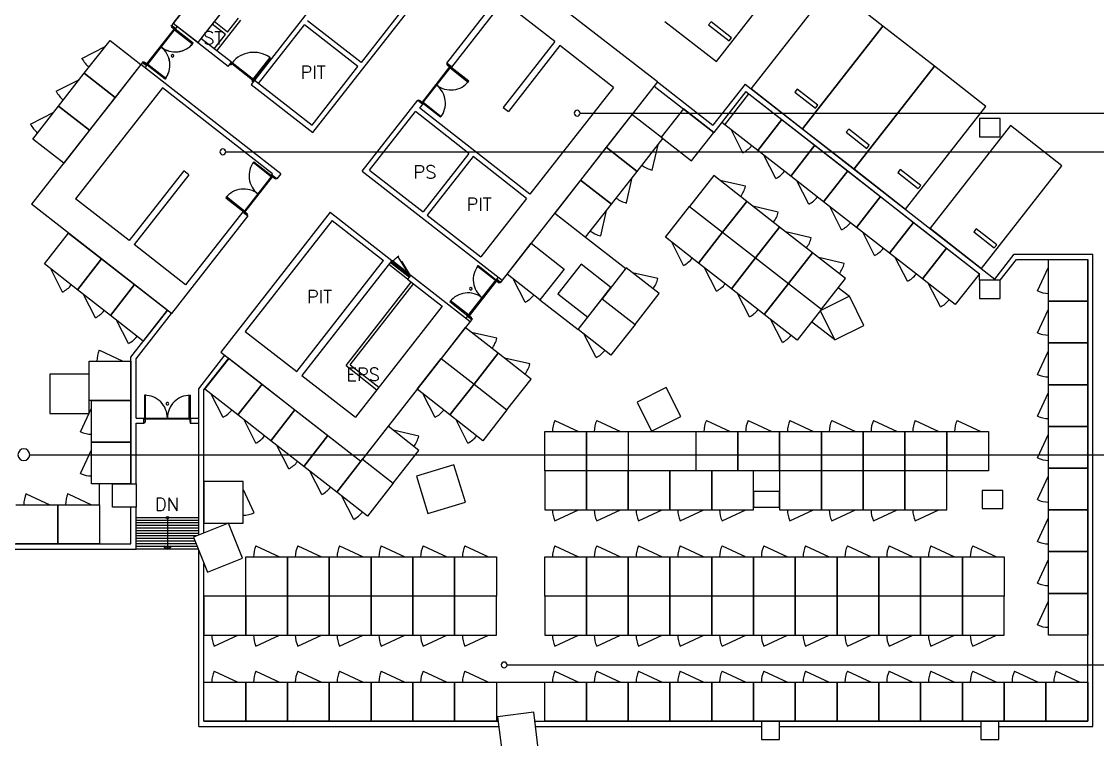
# Model space of a CAD drawing. Header units: millimetres. Extents: x -7614 to 421357, y 87385 to 341757.
# Drawn here: x 352034 to 393243, y 121177 to 148698 of the extents above; entities that cross this region are included whole.
import ezdxf
from ezdxf.enums import TextEntityAlignment as Align

# ---------------------------------------------------------------- set-up
doc = ezdxf.new("R2010")
doc.units = ezdxf.units.MM
doc.header["$LTSCALE"] = 600
doc.header["$MEASUREMENT"] = 0
doc.linetypes.add('HIDDEN', pattern=[2, 1, -1])
doc.layers.add('e-plan', color=9, linetype='CONTINUOUS')
doc.layers.add('e-room-box', color=7, linetype='CONTINUOUS')
doc.styles.add('kiahn', font='romans.shx', dxfattribs={"bigfont": 'cadhs.shx'})

msp = doc.modelspace()

# ---------------------------------------------------------------- linework, layer by layer
at = {"layer": 'e-plan'}
for p, q in [((366034, 152947), (360831, 146288)), ((363195, 144441), (369136, 152045)), ((357837, 148627), (360133, 151567)), ((360133, 151567), (357837, 148627)), ((361079, 150828), (358782, 147889)), ((378647, 147164), (381726, 151104)), ((368319, 147100), (371028, 150568)), ((376386, 146381), (371028, 150568)), ((360660, 150292), (358906, 148046)), ((383058, 150064), (379979, 146124)), ((385028, 148524), (383058, 150064)), ((368516, 146946), (370486, 149468)), ((372456, 147929), (370486, 149468)), ((359923, 148292), (360338, 148824)), ((366639, 149174), (365039, 147125)), ((357874, 148415), (356821, 147067)), ((357877, 148419), (356824, 147071)), ((356840, 147027), (357917, 148406)), ((356843, 147031), (357921, 148410)), ((357775, 148549), (357760, 148529)), ((357760, 148529), (357791, 148504)), ((357763, 148533), (357778, 148553)), ((357795, 148508), (357763, 148533)), ((357837, 148627), (357775, 148549)), ((357775, 148549), (357933, 148425)), ((357933, 148425), (357775, 148549)), ((357778, 148553), (357936, 148430)), ((357791, 148504), (357779, 148489)), ((357779, 148489), (357874, 148415)), ((357782, 148493), (357795, 148508)), ((357877, 148419), (357782, 148493)), ((358782, 147889), (357837, 148627)), ((359949, 146977), (357837, 148627)), ((357874, 148415), (357886, 148430)), ((357889, 148434), (357877, 148419)), ((357886, 148430), (357917, 148406)), ((357921, 148410), (357889, 148434)), ((357917, 148406), (357893, 148374)), ((357893, 148374), (358582, 147836)), ((357921, 148410), (357896, 148378)), ((357896, 148378), (358585, 147840)), ((357917, 148406), (357933, 148425)), ((358607, 147867), (357917, 148406)), ((357936, 148430), (357921, 148410)), ((358610, 147871), (357921, 148410)), ((357994, 148504), (357933, 148425)), ((359849, 148198), (359337, 148598)), ((359923, 148292), (359410, 148692)), ((359512, 147572), (360433, 148750)), ((361112, 146322), (362867, 148568)), ((364915, 146967), (362867, 148568)), ((365039, 147125), (362990, 148726)), ((376677, 148703), (378647, 147164)), ((378443, 148688), (378350, 148570)), ((378350, 148570), (379138, 147954)), ((379231, 148073), (378443, 148688)), ((381949, 144584), (385028, 148524)), ((385028, 148524), (381949, 144584)), ((386998, 146985), (385028, 148524)), ((354438, 146714), (355423, 147975)), ((355423, 147975), (356605, 147051)), ((360072, 147135), (358906, 148046)), ((359418, 147646), (359849, 148198)), ((379138, 147954), (379231, 148073)), ((354347, 147284), (355239, 147738)), ((358582, 147836), (358607, 147867)), ((358585, 147840), (358610, 147871)), ((372456, 147929), (370486, 145407)), ((372653, 147775), (370683, 145253)), ((374702, 146174), (372653, 147775)), ((356667, 147130), (356605, 147051)), ((356667, 147130), (356682, 147150)), ((356667, 147130), (356825, 147007)), ((356825, 147007), (356667, 147130)), ((356686, 147154), (356670, 147134)), ((356670, 147134), (356828, 147011)), ((356682, 147150), (356714, 147125)), ((356717, 147129), (356686, 147154)), ((356714, 147125), (356726, 147141)), ((356729, 147145), (356717, 147129)), ((356726, 147141), (356821, 147067)), ((356824, 147071), (356729, 147145)), ((359949, 146977), (360072, 147135)), ((360080, 147129), (360030, 147066)), ((360099, 147113), (360080, 147129)), ((361541, 147319), (360895, 146492)), ((360927, 146467), (361573, 147294)), ((361573, 147294), (361541, 147319)), ((356605, 147051), (352419, 141693)), ((353453, 145453), (354438, 146714)), ((355620, 145791), (354438, 146714)), ((354438, 146714), (355620, 145791)), ((356605, 147051), (355620, 145791)), ((361964, 142865), (356605, 147051)), ((356825, 147007), (356763, 146928)), ((356821, 147067), (356809, 147051)), ((356809, 147051), (356840, 147027)), ((356812, 147055), (356824, 147071)), ((356843, 147031), (356812, 147055)), ((356840, 147027), (356825, 147007)), ((356828, 147011), (356843, 147031)), ((356840, 147027), (356865, 147058)), ((357530, 146488), (356840, 147027)), ((356843, 147031), (356868, 147062)), ((357533, 146492), (356843, 147031)), ((356865, 147058), (357554, 146520)), ((356868, 147062), (357557, 146524)), ((360030, 147066), (360066, 147038)), ((360066, 147038), (360091, 147070)), ((360075, 147082), (360099, 147113)), ((360091, 147070), (360075, 147082)), ((360886, 146448), (360091, 147070)), ((360927, 146467), (360099, 147113)), ((363161, 144722), (364915, 146967)), ((368429, 146957), (367376, 145610)), ((367395, 145569), (368473, 146948)), ((368331, 147091), (368315, 147071)), ((368315, 147071), (368347, 147047)), ((368319, 147100), (368516, 146946)), ((368488, 146968), (368331, 147091)), ((368347, 147047), (368334, 147031)), ((368334, 147031), (368429, 146957)), ((368429, 146957), (368441, 146973)), ((368441, 146973), (368473, 146948)), ((368473, 146948), (368448, 146917)), ((368448, 146917), (369138, 146378)), ((368473, 146948), (368488, 146968)), ((369162, 146410), (368473, 146948)), ((383919, 143045), (386998, 146985)), ((386998, 146985), (383919, 143045)), ((388968, 145446), (386998, 146985)), ((353362, 146024), (354254, 146478)), ((357554, 146520), (357530, 146488)), ((357557, 146524), (357533, 146492)), ((360862, 146416), (360886, 146448)), ((360897, 146389), (360862, 146416)), ((360886, 146448), (360902, 146436)), ((360895, 146492), (360927, 146467)), ((360946, 146452), (360897, 146389)), ((360902, 146436), (360927, 146467)), ((360927, 146467), (360946, 146452)), ((360954, 146445), (363161, 144722)), ((369138, 146378), (369162, 146410)), ((376386, 146381), (370445, 138777)), ((376386, 146381), (378514, 144719)), ((379745, 146295), (378514, 144719)), ((379745, 146295), (389305, 138826)), ((357428, 146155), (354103, 141900)), ((361644, 142861), (357428, 146155)), ((360831, 146288), (363195, 144441)), ((374702, 146174), (371500, 142077)), ((376263, 146224), (378548, 144438)), ((379780, 146014), (378548, 144438)), ((378971, 144742, 0), (379895, 145924, 0)), ((379780, 146014), (388720, 139029)), ((379895, 145924, 0), (381155, 144939, 0)), ((379979, 146124), (381949, 144584)), ((381744, 146109), (381652, 145991)), ((381652, 145991), (382440, 145375)), ((382532, 145493), (381744, 146109)), ((355620, 145791), (354635, 144530)), ((365086, 142963), (367211, 145682)), ((367211, 145682), (367408, 145528)), ((367222, 145673), (367238, 145692)), ((367380, 145550), (367222, 145673)), ((367238, 145692), (367269, 145668)), ((367269, 145668), (367282, 145684)), ((367282, 145684), (367376, 145610)), ((367284, 145370), (367408, 145528)), ((367376, 145610), (367364, 145594)), ((367364, 145594), (367395, 145569)), ((367395, 145569), (367380, 145550)), ((367395, 145569), (367420, 145601)), ((368085, 145031), (367395, 145569)), ((367420, 145601), (368109, 145062)), ((382440, 145375), (382532, 145493)), ((352377, 144763), (353269, 145217)), ((352468, 144192), (353453, 145453)), ((354635, 144530), (353453, 145453)), ((353453, 145453), (354635, 144530)), ((365367, 142998), (367122, 145244)), ((369171, 143643), (367122, 145244)), ((371500, 142077), (367284, 145370)), ((368109, 145062), (368085, 145031)), ((370486, 145407), (370683, 145253)), ((375413, 145136), (374428, 143875)), ((376595, 144213), (375413, 145136)), ((385889, 141506), (388968, 145446)), ((378971, 144742, 0), (378856, 144832, 0)), ((380232, 143757, 0), (378971, 144742, 0)), ((380232, 143757, 0), (381155, 144939, 0)), ((381155, 144939, 0), (380232, 143757, 0)), ((381155, 144939, 0), (382416, 143954, 0)), ((389909, 144710), (386831, 140770)), ((388720, 144977), (388720, 144277)), ((389520, 144977), (388720, 144977)), ((389520, 144277), (389520, 144977)), ((391879, 143171), (389909, 144710)), ((354635, 144530), (353650, 143269)), ((379662, 143666, 0), (379208, 144557, 0)), ((381949, 144584), (383919, 143045)), ((383714, 144570), (383622, 144451)), ((383622, 144451), (384410, 143836)), ((384502, 143954), (383714, 144570)), ((388720, 144277), (389520, 144277)), ((353650, 143269), (352468, 144192)), ((374428, 143875), (373443, 142614)), ((374428, 143875), (375610, 142952)), ((375610, 142952), (374428, 143875)), ((375610, 142952), (376595, 144213)), ((376186, 143001), (376411, 143976)), ((382416, 143954, 0), (381493, 142772, 0)), ((381493, 142772, 0), (382416, 143954, 0)), ((382416, 143954, 0), (383677, 142969, 0)), ((384410, 143836), (384502, 143954)), ((369171, 143643), (367416, 141397)), ((369328, 143520), (367574, 141274)), ((371377, 141919), (369328, 143520)), ((369451, 143677), (369451, 143677)), ((381493, 142772, 0), (380232, 143757, 0)), ((380922, 142681, 0), (380468, 143572, 0)), ((360911, 143288), (360936, 143319)), ((361601, 142749), (360911, 143288)), ((360936, 143319), (361625, 142781)), ((365367, 142998), (367416, 141397)), ((383919, 143045), (385889, 141506)), ((385684, 143030), (385592, 142912)), ((386472, 142415), (385684, 143030)), ((388801, 139231), (391879, 143171)), ((358245, 142978), (356152, 140299)), ((358442, 142824), (356349, 140145)), ((358442, 142824), (358245, 142978)), ((361625, 142781), (360548, 141402)), ((360592, 141393), (361644, 142740)), ((361625, 142781), (361601, 142749)), ((361644, 142861), (361613, 142822)), ((361810, 142668), (361613, 142822)), ((361625, 142781), (361641, 142800)), ((361657, 142756), (361625, 142781)), ((361641, 142800), (361798, 142677)), ((361644, 142740), (361657, 142756)), ((361739, 142666), (361644, 142740)), ((361751, 142682), (361739, 142666)), ((361783, 142657), (361751, 142682)), ((361798, 142677), (361783, 142657)), ((361964, 142865), (361810, 142668)), ((365086, 142963), (370445, 138777)), ((373443, 142614), (372458, 141354)), ((373443, 142614), (374625, 141691)), ((374625, 141691), (373443, 142614)), ((374625, 141691), (375610, 142952)), ((375201, 141741), (375426, 142715)), ((378547, 142789), (377623, 141607)), ((379808, 141804), (378547, 142789)), ((379758, 142380), (378783, 142605)), ((382754, 141787, 0), (381493, 142772, 0)), ((382183, 141696, 0), (381729, 142587, 0)), ((382754, 141787, 0), (383677, 142969, 0)), ((383677, 142969, 0), (382754, 141787, 0)), ((383677, 142969, 0), (384938, 141984, 0)), ((385592, 142912), (386380, 142297)), ((386380, 142297), (386472, 142415)), ((356152, 140299), (354103, 141900)), ((359883, 141972), (359858, 141940)), ((359858, 141940), (360548, 141402)), ((360572, 141433), (359883, 141972)), ((371377, 141919), (369622, 139673)), ((379808, 141804), (378884, 140622)), ((378884, 140622), (379808, 141804)), ((381069, 140819), (379808, 141804)), ((384014, 140802, 0), (382754, 141787, 0)), ((384014, 140802, 0), (384938, 141984, 0)), ((384938, 141984, 0), (384014, 140802, 0)), ((384938, 141984, 0), (386199, 140999, 0)), ((357777, 137506), (352419, 141693)), ((360505, 141403), (358319, 138606)), ((363855, 141387), (359669, 136029)), ((360702, 141249), (360505, 141403)), ((360548, 141402), (360532, 141382)), ((360532, 141382), (360690, 141259)), ((360548, 141402), (360572, 141433)), ((360579, 141377), (360548, 141402)), ((360592, 141393), (360579, 141377)), ((360686, 141319), (360592, 141393)), ((363855, 141387), (366219, 139540)), ((372458, 141354), (373640, 140430)), ((373640, 140430), (374625, 141691)), ((374216, 140480), (374441, 141455)), ((376700, 140425), (377623, 141607)), ((377623, 141607), (378884, 140622)), ((377623, 141607), (378884, 140622)), ((381019, 141395), (380044, 141620)), ((383444, 140711, 0), (382990, 141602, 0)), ((360702, 141249), (357777, 137506)), ((363929, 141076), (360604, 136821)), ((360674, 141303), (360686, 141319)), ((360705, 141278), (360674, 141303)), ((360690, 141259), (360705, 141278)), ((363929, 141076), (365899, 139537)), ((367574, 141274), (369622, 139673)), ((386199, 140999, 0), (385275, 139817, 0)), ((385275, 139817, 0), (386199, 140999, 0)), ((386199, 140999, 0), (387460, 140014, 0)), ((352914, 139403), (353837, 140585)), ((353837, 140585), (355098, 139600)), ((377961, 139440), (378884, 140622)), ((378884, 140622), (377961, 139440)), ((378884, 140622), (380145, 139637)), ((378884, 140622), (380145, 139637)), ((381069, 140819), (380145, 139637)), ((380145, 139637), (381069, 140819)), ((382329, 139834), (381069, 140819)), ((382280, 140410), (381305, 140635)), ((385275, 139817, 0), (384014, 140802, 0)), ((384705, 139726, 0), (384251, 140617, 0)), ((386831, 140770), (388801, 139231)), ((388596, 140756), (388504, 140637)), ((388504, 140637), (389292, 140022)), ((389384, 140140), (388596, 140756)), ((358319, 138606), (356349, 140145)), ((370630, 139013), (371553, 140195)), ((371553, 140195), (372814, 139210)), ((373640, 140430), (375177, 139230)), ((377961, 139440), (376700, 140425)), ((377390, 139349), (376936, 140241)), ((389292, 140022), (389384, 140140)), ((382329, 139834), (381406, 138652)), ((381406, 138652), (382329, 139834)), ((383590, 138849), (382329, 139834)), ((386536, 138832, 0), (385275, 139817, 0)), ((386536, 138832), (387460, 140014)), ((387460, 140014, 0), (386536, 138832, 0)), ((387460, 140014), (388720, 139029)), ((389305, 138826), (390048, 139777)), ((390048, 139777), (393070, 139777)), ((393070, 121677), (393070, 139777)), ((354175, 138418), (352914, 139403)), ((354175, 138418), (355098, 139600)), ((355098, 139600), (354175, 138418)), ((355098, 139600), (356359, 138615)), ((362574, 135281), (365899, 139537)), ((366219, 139540), (362772, 135127)), ((366821, 138816), (366096, 139383)), ((366227, 139534), (366166, 139455)), ((366166, 139455), (366193, 139434)), ((366193, 139434), (366205, 139425)), ((366205, 139425), (366236, 139464)), ((366835, 138932), (366205, 139425)), ((366224, 139473), (366255, 139513)), ((366236, 139464), (366224, 139473)), ((366255, 139513), (366227, 139534)), ((366866, 138971), (366236, 139464)), ((366909, 139002), (366255, 139513)), ((369496, 139309), (369521, 139340)), ((369496, 139309), (369521, 139340)), ((370186, 138770), (369496, 139309)), ((370186, 138770), (369496, 139309)), ((369521, 139340), (370210, 138801)), ((369521, 139340), (370210, 138801)), ((379222, 138455), (377961, 139440)), ((380145, 139637), (379222, 138455)), ((379222, 138455), (380145, 139637)), ((380145, 139637), (381406, 138652)), ((380145, 139637), (381406, 138652)), ((383540, 139424), (382566, 139650)), ((385966, 138741, 0), (385512, 139632, 0)), ((389520, 138777), (390145, 139577)), ((390145, 139577), (392870, 139577)), ((391370, 137977), (391370, 139577)), ((391370, 139577), (392870, 139577)), ((392870, 121877), (392870, 139577)), ((392870, 139577), (392870, 137977)), ((353604, 138327), (353150, 139218)), ((366944, 138974), (366821, 138816)), ((366835, 138932), (366866, 138971)), ((366847, 138923), (366835, 138932)), ((366875, 138901), (366847, 138923)), ((366866, 138971), (366878, 138962)), ((366936, 138980), (366875, 138901)), ((366878, 138962), (366909, 139002)), ((366909, 139002), (366936, 138980)), ((366944, 138974), (369214, 137201)), ((370287, 138900), (370226, 138821)), ((371890, 138028), (370630, 139013)), ((372814, 139210), (371890, 138028)), ((375195, 139253), (374272, 138071)), ((376456, 138268), (375195, 139253)), ((376406, 138843), (375432, 139069)), ((378651, 138364), (378197, 139256)), ((388720, 139029), (387797, 137847)), ((388720, 138777), (388720, 139029)), ((390948, 138370), (391370, 139277)), ((355436, 137433), (356359, 138615)), ((356359, 138615), (355436, 137433)), ((356359, 138615), (357620, 137630)), ((364463, 135506), (366963, 138705)), ((364616, 135539), (367042, 138644)), ((366821, 138816), (368145, 137782)), ((370210, 138801), (369133, 137422)), ((369133, 137422), (370210, 138801)), ((369177, 137414), (370230, 138761)), ((370230, 138761), (369177, 137414)), ((370210, 138801), (370186, 138770)), ((370210, 138801), (370186, 138770)), ((370210, 138801), (370226, 138821)), ((370226, 138821), (370210, 138801)), ((370242, 138777), (370210, 138801)), ((370210, 138801), (370242, 138777)), ((370226, 138821), (370383, 138698)), ((370226, 138821), (370383, 138698)), ((370383, 138698), (370226, 138821)), ((370230, 138761), (370242, 138777)), ((370242, 138777), (370230, 138761)), ((370324, 138687), (370230, 138761)), ((370230, 138761), (370324, 138687)), ((370336, 138703), (370324, 138687)), ((370324, 138687), (370336, 138703)), ((370336, 138703), (370368, 138678)), ((370368, 138678), (370336, 138703)), ((370383, 138698), (370368, 138678)), ((370368, 138678), (370383, 138698)), ((370445, 138777), (370383, 138698)), ((371320, 137937), (370866, 138829)), ((380482, 137470), (381406, 138652)), ((381406, 138652), (380482, 137470)), ((381406, 138652), (382667, 137667)), ((381406, 138652), (382667, 137667)), ((382667, 137667), (383590, 138849)), ((383315, 138498, 0), (383739, 138166)), ((387797, 137847), (386536, 138832)), ((387227, 137756), (386772, 138647)), ((389520, 138777), (388720, 138777)), ((388720, 138777), (388720, 138077)), ((389520, 138077), (389520, 138777)), ((355436, 137433), (354175, 138418)), ((354865, 137342), (354411, 138233)), ((373348, 136889), (374272, 138071)), ((374272, 138071), (375533, 137086)), ((374272, 138071), (375533, 137086)), ((375533, 137086), (376456, 138268)), ((380482, 137470), (379222, 138455)), ((379912, 137379), (379458, 138271)), ((388720, 138077), (389520, 138077)), ((368145, 137782), (364820, 133527)), ((368468, 137993), (368444, 137961)), ((368468, 137993), (368444, 137961)), ((368444, 137961), (369133, 137422)), ((368444, 137961), (369133, 137422)), ((369158, 137454), (368468, 137993)), ((369158, 137454), (368468, 137993)), ((371890, 138028), (373348, 136889)), ((382667, 137667), (381743, 136485)), ((390948, 136770), (391370, 137677)), ((391370, 136377), (391370, 137977)), ((391370, 137977), (392870, 137977)), ((392870, 137977), (391370, 137977)), ((392870, 137977), (392870, 136377)), ((356696, 136448), (355436, 137433)), ((356126, 136357), (355672, 137248)), ((356220, 135838), (357620, 137630)), ((356420, 135769), (357777, 137506)), ((357620, 137630), (356696, 136448)), ((369118, 137403), (369056, 137324)), ((369133, 137422), (369118, 137403)), ((369118, 137403), (369133, 137422)), ((369118, 137403), (369275, 137280)), ((369118, 137403), (369275, 137280)), ((369275, 137280), (369118, 137403)), ((369133, 137422), (369158, 137454)), ((369133, 137422), (369158, 137454)), ((369165, 137398), (369133, 137422)), ((369133, 137422), (369165, 137398)), ((369177, 137414), (369165, 137398)), ((369165, 137398), (369177, 137414)), ((369271, 137340), (369177, 137414)), ((369177, 137414), (369271, 137340)), ((369275, 137280), (369214, 137201)), ((369259, 137324), (369271, 137340)), ((369271, 137340), (369259, 137324)), ((369291, 137299), (369259, 137324)), ((369259, 137324), (369291, 137299)), ((369275, 137280), (369291, 137299)), ((369291, 137299), (369275, 137280)), ((381743, 136485), (380482, 137470)), ((381173, 136394), (380719, 137285)), ((360604, 136821), (362574, 135281)), ((369214, 137201), (365027, 131842)), ((369029, 136964), (368105, 135782)), ((370290, 135979), (369029, 136964)), ((374609, 135904), (373348, 136889)), ((375533, 137086), (374609, 135904)), ((383179, 136490), (382290, 137184)), ((370240, 136555), (369265, 136780)), ((374039, 135813), (373585, 136704)), ((355014, 136099), (355920, 135677)), ((359669, 136029), (365027, 131842)), ((390948, 135170), (391370, 136077)), ((392870, 136377), (391370, 136377)), ((391370, 134777), (391370, 136377)), ((391370, 136377), (392870, 136377)), ((392870, 136377), (392870, 134777)), ((354620, 135677), (356220, 135677)), ((354620, 134177), (354620, 135677)), ((356220, 130977), (356220, 135838)), ((356220, 135677), (356220, 134177)), ((356420, 133497), (356420, 135769)), ((358820, 134618), (359826, 135906)), ((359020, 134579), (359970, 135794)), ((359060, 134601), (359984, 135783)), ((359984, 135783), (361245, 134797)), ((367182, 134600), (368105, 135782)), ((368105, 135782), (369366, 134797)), ((368105, 135782), (369366, 134797)), ((369366, 134797), (370290, 135979)), ((370290, 135979), (369366, 134797)), ((371551, 134994), (370290, 135979)), ((371501, 135570), (370526, 135795)), ((364463, 135506), (365645, 134583)), ((364616, 135539), (365719, 134677)), ((360321, 133615), (361245, 134797)), ((361245, 134797), (360321, 133615)), ((361245, 134797), (362506, 133812)), ((362772, 135127), (364820, 133527)), ((369366, 134797), (368443, 133615)), ((368443, 133615), (369366, 134797)), ((369366, 134797), (370627, 133812)), ((369366, 134797), (370627, 133812)), ((370627, 133812), (371551, 134994)), ((392870, 134777), (391370, 134777)), ((391370, 133177), (391370, 134777)), ((391370, 134777), (392870, 134777)), ((392870, 134777), (392870, 133177)), ((356745, 134372), (356745, 133497)), ((356785, 134372), (356745, 134372)), ((356785, 133497), (356785, 134372)), ((358455, 133497), (358455, 134372)), ((358455, 134372), (358495, 134372)), ((358495, 134372), (358495, 133497)), ((358820, 129012), (358820, 134618)), ((359020, 129093), (359020, 134579)), ((360321, 133615), (359060, 134601)), ((359751, 133525), (359297, 134416)), ((368443, 133615), (367182, 134600)), ((367873, 133524), (367418, 134416)), ((390948, 133570), (391370, 134477)), ((356220, 134177), (354620, 134177)), ((354720, 132577), (354720, 134177)), ((354720, 134177), (356220, 134177)), ((356220, 134177), (356220, 132577)), ((354298, 132970), (354720, 133877)), ((361582, 132630), (360321, 133615)), ((362506, 133812), (361582, 132630)), ((361582, 132630), (362506, 133812)), ((362506, 133812), (363766, 132827)), ((369704, 132630), (368443, 133615)), ((370627, 133812), (369704, 132630)), ((356420, 133497), (356720, 133497)), ((356420, 130977), (356420, 133297)), ((356420, 133297), (356720, 133297)), ((356720, 133297), (356720, 133497)), ((356720, 133297), (356720, 133497)), ((356720, 133497), (356745, 133497)), ((356745, 133297), (356720, 133297)), ((356745, 133497), (358495, 133497)), ((356745, 133497), (356745, 133457)), ((356745, 133497), (356785, 133497)), ((356745, 133457), (356765, 133457)), ((356765, 133337), (356745, 133337)), ((356745, 133337), (356745, 133297)), ((358475, 133457), (356765, 133457)), ((356765, 133457), (356765, 133337)), ((358495, 133497), (358455, 133497)), ((358495, 133457), (358475, 133457)), ((358475, 133457), (358475, 133337)), ((358475, 133337), (358495, 133337)), ((358520, 133497), (358495, 133497)), ((358495, 133497), (358495, 133457)), ((358495, 133337), (358495, 133297)), ((358495, 133297), (358520, 133297)), ((358520, 133297), (358520, 133497)), ((358520, 133497), (358820, 133497)), ((358520, 133297), (358520, 133497)), ((358520, 133297), (358820, 133297)), ((361012, 132539), (360558, 133431)), ((366074, 133182), (365089, 131921)), ((367256, 132258), (366074, 133182)), ((369133, 132539), (368679, 133431)), ((372464, 133399), (373370, 132977)), ((374064, 133399), (374970, 132977)), ((378264, 133399), (379170, 132977)), ((379864, 133399), (380770, 132977)), ((381464, 133399), (382370, 132977)), ((383064, 133399), (383970, 132977)), ((384664, 133399), (385570, 132977)), ((386264, 133399), (387170, 132977)), ((387864, 133399), (388770, 132977)), ((392870, 133177), (391370, 133177)), ((391370, 131577), (391370, 133177)), ((391370, 133177), (392870, 133177)), ((392870, 133177), (392870, 131577)), ((362843, 131645), (363766, 132827)), ((363766, 132827), (362843, 131645)), ((363766, 132827), (365027, 131842)), ((367245, 132803), (366271, 133028)), ((372070, 132977), (373670, 132977)), ((372070, 131477), (372070, 132977)), ((373670, 132977), (375270, 132977)), ((373670, 131477), (373670, 132977)), ((373670, 132977), (373670, 131477)), ((375270, 132977), (377870, 132977)), ((375270, 132977), (375270, 131477)), ((377870, 132977), (379470, 132977)), ((377870, 131477), (377870, 132977)), ((379470, 132977), (381070, 132977)), ((379470, 131477), (379470, 132977)), ((379470, 132977), (379470, 131477)), ((381070, 132977), (381070, 131477)), ((381070, 132977), (382670, 132977)), ((381070, 131477), (381070, 132977)), ((382670, 132977), (382670, 131477)), ((382670, 132977), (384270, 132977)), ((382670, 131477), (382670, 132977)), ((384270, 132977), (385870, 132977)), ((384270, 131477), (384270, 132977)), ((384270, 132977), (384270, 131477)), ((385870, 132977), (385870, 131477)), ((385870, 132977), (387470, 132977)), ((385870, 131477), (385870, 132977)), ((387470, 132977), (387470, 131477)), ((387470, 132977), (389070, 132977)), ((387470, 131477), (387470, 132977)), ((389070, 132977), (389070, 131477)), ((390948, 131970), (391370, 132877)), ((354720, 130977), (354720, 132577)), ((354720, 132577), (356220, 132577)), ((356220, 132577), (354720, 132577)), ((356220, 132577), (356220, 130977)), ((362843, 131645), (361582, 132630)), ((362273, 131554), (361818, 132446)), ((354298, 131370), (354720, 132277)), ((364104, 130660), (365089, 131921)), ((365089, 131921), (366271, 130998)), ((365089, 131921), (366271, 130998)), ((366271, 130998), (367256, 132258)), ((364104, 130660), (362843, 131645)), ((363533, 130569), (363079, 131461)), ((365027, 131842), (364104, 130660)), ((373670, 131477), (372070, 131477)), ((373670, 131477), (372070, 131477)), ((372070, 131477), (372070, 129977)), ((375270, 131477), (373670, 131477)), ((375270, 131477), (373670, 131477)), ((373670, 131477), (373670, 129977)), ((373670, 129977), (373670, 131477)), ((376870, 131477), (375270, 131477)), ((375270, 131477), (375270, 129977)), ((375270, 129977), (375270, 131477)), ((378470, 131477), (376870, 131477)), ((376870, 131477), (376870, 129977)), ((376870, 129977), (376870, 131477)), ((379470, 131477), (377870, 131477)), ((380070, 131477), (378470, 131477)), ((378470, 131477), (378470, 129977)), ((378470, 129977), (378470, 131477)), ((381070, 131477), (379470, 131477)), ((380070, 129977), (380070, 131477)), ((382670, 131477), (381070, 131477)), ((381070, 131477), (381070, 129977)), ((382670, 131477), (381070, 131477)), ((384270, 131477), (382670, 131477)), ((382670, 131477), (382670, 129977)), ((382670, 129977), (382670, 131477)), ((384270, 131477), (382670, 131477)), ((384270, 129977), (384270, 131477)), ((385870, 131477), (384270, 131477)), ((385870, 131477), (384270, 131477)), ((384270, 131477), (384270, 129977)), ((385870, 129977), (385870, 131477)), ((387470, 131477), (385870, 131477)), ((385870, 131477), (385870, 129977)), ((387470, 131477), (385870, 131477)), ((387470, 129977), (387470, 131477)), ((389070, 131477), (387470, 131477)), ((392870, 131577), (391370, 131577)), ((391370, 129977), (391370, 131577)), ((391370, 131577), (392870, 131577)), ((392870, 131577), (392870, 129977)), ((360520, 131071), (359020, 131071)), ((359020, 131071), (359020, 129471)), ((360520, 129471), (360520, 131071)), ((390948, 130370), (391370, 131277)), ((356220, 130977), (354720, 130977)), ((355020, 130177), (355020, 130977)), ((360943, 129864), (360520, 130771)), ((365286, 129737), (364104, 130660)), ((366271, 130998), (365286, 129737)), ((381070, 130677), (380070, 130677)), ((380070, 130677), (380070, 130077)), ((381070, 130077), (381070, 130677)), ((389620, 130727), (388820, 130727)), ((388820, 130727), (388820, 130027)), ((389620, 130027), (389620, 130727)), ((352214, 130599), (353120, 130177)), ((353814, 130599), (354720, 130177)), ((364755, 129615), (364301, 130506)), ((351820, 130177), (353420, 130177)), ((353420, 130177), (353420, 128677)), ((353420, 130177), (355020, 130177)), ((353420, 128677), (353420, 130177)), ((355020, 130177), (355020, 128677)), ((356220, 128677), (356220, 130077)), ((356420, 128477), (356420, 130077)), ((372070, 129977), (373670, 129977)), ((372464, 129554), (373370, 129977)), ((373670, 129977), (375270, 129977)), ((374064, 129554), (374970, 129977)), ((375270, 129977), (376870, 129977)), ((375664, 129554), (376570, 129977)), ((376870, 129977), (378470, 129977)), ((377264, 129554), (378170, 129977)), ((378470, 129977), (380070, 129977)), ((378864, 129554), (379770, 129977)), ((380070, 130077), (381070, 130077)), ((381070, 129977), (382670, 129977)), ((381464, 129554), (382370, 129977)), ((382670, 129977), (384270, 129977)), ((383064, 129554), (383970, 129977)), ((384270, 129977), (385870, 129977)), ((384664, 129554), (385570, 129977)), ((385870, 129977), (387470, 129977)), ((386264, 129554), (387170, 129977)), ((388820, 130027), (389620, 130027)), ((392870, 129977), (391370, 129977)), ((391370, 128377), (391370, 129977)), ((391370, 129977), (392870, 129977)), ((392870, 129977), (392870, 128377)), ((358820, 129677), (356420, 129677)), ((358820, 129577), (356420, 129577)), ((358820, 129477), (356420, 129477)), ((357620, 129677), (357620, 128477)), ((359020, 129471), (360520, 129471)), ((390948, 128770), (391370, 129677)), ((358820, 129377), (356420, 129377)), ((358820, 129277), (356420, 129277)), ((358820, 129177), (356420, 129177)), ((358820, 129077), (356420, 129077)), ((344570, 128677), (356220, 128677)), ((353420, 128677), (351820, 128677)), ((355020, 128677), (353420, 128677)), ((358732, 128977), (356420, 128977)), ((358637, 128877), (356420, 128877)), ((358678, 128777), (356420, 128777)), ((358718, 128677), (356420, 128677)), ((358758, 128577), (356420, 128577)), ((357504, 128588), (357485, 128554)), ((357620, 128521), (357504, 128588)), ((357737, 128588), (357620, 128521)), ((357760, 128554), (357737, 128588)), ((361014, 128599), (361920, 128177)), ((362614, 128599), (363520, 128177)), ((364214, 128599), (365120, 128177)), ((365814, 128599), (366720, 128177)), ((367414, 128599), (368320, 128177)), ((369014, 128599), (369920, 128177)), ((372464, 128599), (373370, 128177)), ((374064, 128599), (374970, 128177)), ((375664, 128599), (376570, 128177)), ((377264, 128599), (378170, 128177)), ((378864, 128599), (379770, 128177)), ((380464, 128599), (381370, 128177)), ((382064, 128599), (382970, 128177)), ((383664, 128599), (384570, 128177)), ((385264, 128599), (386170, 128177)), ((386864, 128599), (387770, 128177)), ((388464, 128599), (389370, 128177)), ((344370, 128477), (356420, 128477)), ((358799, 128477), (356420, 128477)), ((357485, 128554), (357620, 128477)), ((357620, 128477), (357760, 128554)), ((358820, 121677), (358820, 128423)), ((360620, 128177), (362220, 128177)), ((360620, 126677), (360620, 128177)), ((362220, 128177), (363820, 128177)), ((362220, 126677), (362220, 128177)), ((362220, 128177), (362220, 126677)), ((363820, 128177), (365420, 128177)), ((363820, 126677), (363820, 128177)), ((363820, 128177), (363820, 126677)), ((365420, 128177), (367020, 128177)), ((365420, 126677), (365420, 128177)), ((365420, 128177), (365420, 126677)), ((367020, 128177), (367020, 126677)), ((367020, 128177), (368620, 128177)), ((367020, 126677), (367020, 128177)), ((368620, 128177), (370220, 128177)), ((368620, 126677), (368620, 128177)), ((368620, 128177), (368620, 126677)), ((370220, 128177), (370220, 126677)), ((372070, 128177), (373670, 128177)), ((372070, 126677), (372070, 128177)), ((373670, 128177), (375270, 128177)), ((373670, 126677), (373670, 128177)), ((373670, 128177), (373670, 126677)), ((375270, 128177), (376870, 128177)), ((375270, 126677), (375270, 128177)), ((375270, 128177), (375270, 126677)), ((376870, 128177), (378470, 128177)), ((376870, 126677), (376870, 128177)), ((376870, 128177), (376870, 126677)), ((378470, 128177), (380070, 128177)), ((378470, 126677), (378470, 128177)), ((378470, 128177), (378470, 126677)), ((380070, 128177), (381670, 128177)), ((380070, 126677), (380070, 128177)), ((380070, 128177), (380070, 126677)), ((381670, 128177), (383270, 128177)), ((381670, 126677), (381670, 128177)), ((381670, 128177), (381670, 126677)), ((383270, 128177), (384870, 128177)), ((383270, 126677), (383270, 128177)), ((383270, 128177), (383270, 126677)), ((384870, 128177), (386470, 128177)), ((384870, 126677), (384870, 128177)), ((384870, 128177), (384870, 126677)), ((386470, 128177), (388070, 128177)), ((386470, 126677), (386470, 128177)), ((386470, 128177), (386470, 126677)), ((388070, 128177), (389670, 128177)), ((388070, 126677), (388070, 128177)), ((388070, 128177), (388070, 126677)), ((389670, 128177), (389670, 126677)), ((392870, 128377), (391370, 128377)), ((391370, 126777), (391370, 128377)), ((391370, 128377), (392870, 128377)), ((392870, 128377), (392870, 126777)), ((359020, 121877), (359020, 127928)), ((390948, 127170), (391370, 128077)), ((360620, 126677), (359020, 126677)), ((359020, 126677), (359020, 125177)), ((362220, 126677), (360620, 126677)), ((360620, 126677), (360620, 125177)), ((362220, 126677), (360620, 126677)), ((360620, 125177), (360620, 126677)), ((363820, 126677), (362220, 126677)), ((362220, 126677), (362220, 125177)), ((363820, 126677), (362220, 126677)), ((362220, 125177), (362220, 126677)), ((365420, 126677), (363820, 126677)), ((363820, 126677), (363820, 125177)), ((365420, 126677), (363820, 126677)), ((363820, 125177), (363820, 126677)), ((367020, 126677), (365420, 126677)), ((365420, 126677), (365420, 125177)), ((367020, 126677), (365420, 126677)), ((365420, 125177), (365420, 126677)), ((367020, 125177), (367020, 126677)), ((368620, 126677), (367020, 126677)), ((368620, 126677), (367020, 126677)), ((367020, 126677), (367020, 125177)), ((370220, 126677), (368620, 126677)), ((368620, 126677), (368620, 125177)), ((370220, 126677), (368620, 126677)), ((368620, 125177), (368620, 126677)), ((370220, 125177), (370220, 126677)), ((373670, 126677), (372070, 126677)), ((372070, 126677), (372070, 125177)), ((373670, 126677), (372070, 126677)), ((375270, 126677), (373670, 126677)), ((373670, 126677), (373670, 125177)), ((375270, 126677), (373670, 126677)), ((373670, 125177), (373670, 126677)), ((376870, 126677), (375270, 126677)), ((375270, 126677), (375270, 125177)), ((376870, 126677), (375270, 126677)), ((375270, 125177), (375270, 126677)), ((378470, 126677), (376870, 126677)), ((376870, 126677), (376870, 125177)), ((378470, 126677), (376870, 126677)), ((376870, 125177), (376870, 126677)), ((380070, 126677), (378470, 126677)), ((378470, 126677), (378470, 125177)), ((380070, 126677), (378470, 126677)), ((378470, 125177), (378470, 126677)), ((381670, 126677), (380070, 126677)), ((380070, 126677), (380070, 125177)), ((381670, 126677), (380070, 126677)), ((380070, 125177), (380070, 126677)), ((383270, 126677), (381670, 126677)), ((381670, 126677), (381670, 125177)), ((383270, 126677), (381670, 126677)), ((381670, 125177), (381670, 126677)), ((384870, 126677), (383270, 126677)), ((383270, 126677), (383270, 125177)), ((384870, 126677), (383270, 126677)), ((383270, 125177), (383270, 126677)), ((386470, 126677), (384870, 126677)), ((384870, 126677), (384870, 125177)), ((386470, 126677), (384870, 126677)), ((384870, 125177), (384870, 126677)), ((388070, 126677), (386470, 126677)), ((386470, 126677), (386470, 125177)), ((388070, 126677), (386470, 126677)), ((386470, 125177), (386470, 126677)), ((389670, 126677), (388070, 126677)), ((388070, 126677), (388070, 125177)), ((389670, 126677), (388070, 126677)), ((388070, 125177), (388070, 126677)), ((389670, 125177), (389670, 126677)), ((392870, 126777), (391370, 126777)), ((391370, 125177), (391370, 126777)), ((391370, 126777), (392870, 126777)), ((392870, 126777), (392870, 125177)), ((390948, 125570), (391370, 126477)), ((359020, 125177), (360620, 125177)), ((359414, 124754), (360320, 125177)), ((360620, 125177), (362220, 125177)), ((361014, 124754), (361920, 125177)), ((362220, 125177), (363820, 125177)), ((362614, 124754), (363520, 125177)), ((363820, 125177), (365420, 125177)), ((364214, 124754), (365120, 125177)), ((365420, 125177), (367020, 125177)), ((365814, 124754), (366720, 125177)), ((367020, 125177), (368620, 125177)), ((367414, 124754), (368320, 125177)), ((368620, 125177), (370220, 125177)), ((369014, 124754), (369920, 125177)), ((372070, 125177), (373670, 125177)), ((372464, 124754), (373370, 125177)), ((373670, 125177), (375270, 125177)), ((374064, 124754), (374970, 125177)), ((375270, 125177), (376870, 125177)), ((375664, 124754), (376570, 125177)), ((376870, 125177), (378470, 125177)), ((377264, 124754), (378170, 125177)), ((378470, 125177), (380070, 125177)), ((378864, 124754), (379770, 125177)), ((380070, 125177), (381670, 125177)), ((380464, 124754), (381370, 125177)), ((381670, 125177), (383270, 125177)), ((382064, 124754), (382970, 125177)), ((383270, 125177), (384870, 125177)), ((383664, 124754), (384570, 125177)), ((384870, 125177), (386470, 125177)), ((385264, 124754), (386170, 125177)), ((386470, 125177), (388070, 125177)), ((386864, 124754), (387770, 125177)), ((388070, 125177), (389670, 125177)), ((388464, 124754), (389370, 125177)), ((392870, 125177), (391370, 125177)), ((359414, 123800), (360320, 123377)), ((361014, 123800), (361920, 123377)), ((362614, 123800), (363520, 123377)), ((364214, 123800), (365120, 123377)), ((365814, 123800), (366720, 123377)), ((367414, 123800), (368320, 123377)), ((369014, 123800), (369920, 123377)), ((372464, 123799), (373370, 123377)), ((374064, 123799), (374970, 123377)), ((375664, 123799), (376570, 123377)), ((377264, 123799), (378170, 123377)), ((378864, 123799), (379770, 123377)), ((380464, 123799), (381370, 123377)), ((382064, 123799), (382970, 123377)), ((383664, 123799), (384570, 123377)), ((385264, 123799), (386170, 123377)), ((386864, 123799), (387770, 123377)), ((388464, 123799), (389370, 123377)), ((390064, 123799), (390970, 123377)), ((391664, 123799), (392570, 123377)), ((359020, 123377), (360620, 123377)), ((359020, 121877), (359020, 123377)), ((360620, 123377), (360620, 121877)), ((360620, 123377), (362220, 123377)), ((360620, 121877), (360620, 123377)), ((362220, 123377), (362220, 121877)), ((362220, 123377), (363820, 123377)), ((362220, 121877), (362220, 123377)), ((363820, 123377), (363820, 121877)), ((363820, 123377), (365420, 123377)), ((363820, 121877), (363820, 123377)), ((365420, 123377), (365420, 121877)), ((365420, 123377), (367020, 123377)), ((365420, 121877), (365420, 123377)), ((367020, 123377), (368620, 123377)), ((367020, 121877), (367020, 123377)), ((367020, 123377), (367020, 121877)), ((368620, 123377), (368620, 121877)), ((368620, 123377), (370220, 123377)), ((368620, 121877), (368620, 123377)), ((370220, 123377), (372070, 123377)), ((370220, 123377), (370220, 121877)), ((372070, 123377), (373670, 123377)), ((372070, 121877), (372070, 123377)), ((373670, 123377), (375270, 123377)), ((373670, 121877), (373670, 123377)), ((373670, 123377), (373670, 121877)), ((375270, 123377), (376870, 123377)), ((375270, 121877), (375270, 123377)), ((375270, 123377), (375270, 121877)), ((376870, 123377), (378470, 123377)), ((376870, 121877), (376870, 123377)), ((376870, 123377), (376870, 121877)), ((378470, 123377), (380070, 123377)), ((378470, 121877), (378470, 123377)), ((378470, 123377), (378470, 121877)), ((380070, 123377), (381670, 123377)), ((380070, 121877), (380070, 123377)), ((380070, 123377), (380070, 121877)), ((381670, 123377), (383270, 123377)), ((381670, 121877), (381670, 123377)), ((381670, 123377), (381670, 121877)), ((383270, 123377), (384870, 123377)), ((383270, 121877), (383270, 123377)), ((383270, 123377), (383270, 121877)), ((384870, 123377), (386470, 123377)), ((384870, 121877), (384870, 123377)), ((384870, 123377), (384870, 121877)), ((386470, 123377), (388070, 123377)), ((386470, 121877), (386470, 123377)), ((386470, 123377), (386470, 121877)), ((388070, 123377), (389670, 123377)), ((388070, 121877), (388070, 123377)), ((388070, 123377), (388070, 121877)), ((389670, 123377), (391270, 123377)), ((389670, 121877), (389670, 123377)), ((389670, 123377), (389670, 121877)), ((391270, 123377), (392870, 123377)), ((391270, 121877), (391270, 123377)), ((391270, 123377), (391270, 121877)), ((392870, 123377), (392870, 121877)), ((358820, 121677), (370312, 121677)), ((359020, 121877), (370288, 121877)), ((360620, 121877), (359020, 121877)), ((362220, 121877), (360620, 121877)), ((363820, 121877), (362220, 121877)), ((365420, 121877), (363820, 121877)), ((367020, 121877), (365420, 121877)), ((368620, 121877), (367020, 121877)), ((370220, 121877), (368620, 121877)), ((371698, 121877), (392870, 121877)), ((371723, 121677), (380370, 121677)), ((373670, 121877), (372070, 121877)), ((375270, 121877), (373670, 121877)), ((376870, 121877), (375270, 121877)), ((378470, 121877), (376870, 121877)), ((380070, 121877), (378470, 121877)), ((381670, 121877), (380070, 121877)), ((381070, 121877), (380370, 121877)), ((380370, 121877), (380370, 121177)), ((381070, 121177), (381070, 121877)), ((381070, 121677), (388770, 121677)), ((383270, 121877), (381670, 121877)), ((384870, 121877), (383270, 121877)), ((386470, 121877), (384870, 121877)), ((388070, 121877), (386470, 121877)), ((389670, 121877), (388070, 121877)), ((389470, 121877), (388770, 121877)), ((388770, 121877), (388770, 121177)), ((389470, 121177), (389470, 121877)), ((389470, 121677), (393070, 121677)), ((391270, 121877), (389670, 121877)), ((392870, 121877), (391270, 121877)), ((380370, 121177), (381070, 121177)), ((388770, 121177), (389470, 121177))]:
    msp.add_line(p, q, dxfattribs=at)
at = {"layer": 'e-plan', "ltscale": 0.5}
for p, q in [((377382, 145349), (376532, 144262)), ((378548, 144438), (377382, 145349)), ((376532, 144262), (377699, 143351)), ((377699, 143351), (378548, 144438)), ((373468, 139397), (372575, 138255)), ((374610, 138505), (373468, 139397)), ((373718, 137362), (374610, 138505)), ((372575, 138255), (373718, 137362)), ((383739, 138166), (382621, 137608)), ((384297, 137048), (383739, 138166)), ((382621, 137608), (383179, 136490)), ((383179, 136490), (384297, 137048)), ((354620, 135177), (353120, 135177)), ((353120, 135177), (353120, 133677)), ((354620, 133677), (354620, 135177)), ((376728, 134670), (375609, 134112)), ((377285, 133552), (376728, 134670)), ((375609, 134112), (376167, 132994)), ((353120, 133677), (354620, 133677)), ((376167, 132994), (377285, 133552)), ((368596, 131710), (367162, 131271)), ((369035, 130275), (368596, 131710)), ((367162, 131271), (367600, 129837)), ((355520, 130977), (356420, 130977)), ((355520, 130077), (355520, 130977)), ((356420, 130977), (356420, 130077)), ((367600, 129837), (369035, 130275)), ((356420, 130077), (355520, 130077)), ((359960, 129473), (358616, 128930)), ((360503, 128129), (359960, 129473)), ((358616, 128930), (359159, 127585)), ((359159, 127585), (360503, 128129)), ((371656, 122218), (370267, 122048)), ((370267, 122048), (370437, 120658)), ((371827, 120829), (371656, 122218))]:
    msp.add_line(p, q, dxfattribs=at)
at = {"layer": 'e-plan', "linetype": 'HIDDEN'}
for p, q in [((366479, 139700), (366445, 139678)), ((366909, 139002), (366479, 139700)), ((366445, 139678), (366874, 138981)), ((366874, 138981), (366909, 139002))]:
    msp.add_line(p, q, dxfattribs=at)
at = {"layer": 'e-plan'}
msp.add_circle((357620, 129677), 50, dxfattribs=at)
for centre, radius, start, end in [((357917, 148406), 875, 232, 322.0001), ((356840, 147027), 875, 322, 52.0002), ((357921, 148410), 875, 232.0001, 322.0003), ((356843, 147031), 875, 322.0002, 52.0004), ((355239, 147738), 1000, 207, 232), ((357815, 147382), 50, 82.0003, 262.0003), ((357815, 147382), 50, 262.0003, 82.0003), ((360927, 146467), 1050, 54.1937, 142), ((368473, 146948), 875, 231.9999, 322.0001), ((354254, 146478), 1000, 207, 232), ((367395, 145569), 875, 322, 52.0002), ((353269, 145217), 1000, 207, 232), ((379208, 144557, 0), 1000, 297, 322), ((361625, 142781), 875, 142, 232.0002), ((376411, 143976), 1000, 232, 257), ((380468, 143572, 0), 1000, 297, 322), ((360548, 141402), 875, 51.9999, 142.0001), ((378783, 142605), 1000, 322, 347), ((375426, 142715), 1000, 232, 257), ((381729, 142587, 0), 1000, 297, 322), ((380044, 141620), 1000, 322, 347), ((382990, 141602, 0), 1000, 297, 322), ((374441, 141455), 1000, 232, 257), ((381305, 140635), 1000, 322, 347), ((384251, 140617, 0), 1000, 297, 322), ((370210, 138801), 875, 142.0002, 232.0004), ((370210, 138801), 875, 142, 232.0001), ((376936, 140241), 1000, 297, 322), ((382566, 139650), 1000, 322, 347), ((385512, 139632, 0), 1000, 297, 322), ((353150, 139218), 1000, 297, 322), ((369238, 138451), 50, 82.0003, 262.0003), ((369238, 138451), 50, 262.0003, 82.0003), ((375432, 139069), 1000, 322, 347), ((378197, 139256), 1000, 297, 322), ((369133, 137422), 875, 52.0001, 142.0003), ((369133, 137422), 875, 51.9999, 142), ((370866, 138829), 1000, 297, 322), ((391370, 139277), 1000, 245, 270), ((379458, 138271), 1000, 297, 322), ((386772, 138647), 1000, 297, 322), ((354411, 138233), 1000, 297, 322), ((355672, 137248), 1000, 297, 322), ((369265, 136780), 1000, 322, 347), ((380719, 137285), 1000, 297, 322), ((391370, 137677), 1000, 245, 270), ((355920, 135677), 1000, 155, 180), ((373585, 136704), 1000, 297, 322), ((370526, 135795), 1000, 322, 347), ((391370, 136077), 1000, 245, 270), ((356745, 133497), 875, 360, 90.0001), ((358495, 133497), 875, 90.0001, 180.0002), ((357620, 134047), 50, 150.0001, 330.0001), ((357620, 134047), 50, 330.0001, 150.0001), ((359297, 134416), 1000, 297, 322), ((367418, 134416), 1000, 297, 322), ((391370, 134477), 1000, 245, 270), ((373370, 132977), 1000, 155, 180), ((374970, 132977), 1000, 155, 180), ((379170, 132977), 1000, 155, 180), ((380770, 132977), 1000, 155, 180), ((382370, 132977), 1000, 155, 180), ((383970, 132977), 1000, 155, 180), ((385570, 132977), 1000, 155, 180), ((387170, 132977), 1000, 155, 180), ((388770, 132977), 1000, 155, 180), ((354720, 133877), 1000, 245, 270), ((360558, 133431), 1000, 297, 322), ((366271, 133028), 1000, 321.9994, 346.9994), ((368679, 133431), 1000, 297, 322), ((391370, 132877), 1000, 245, 270), ((361818, 132446), 1000, 297, 322), ((354720, 132277), 1000, 245, 270), ((363079, 131461), 1000, 297, 322), ((353120, 130177), 1000, 155, 180), ((354720, 130177), 1000, 155, 180), ((391370, 131277), 1000, 245, 270), ((360520, 130771), 1000, 270, 295), ((364301, 130506), 1000, 296.9994, 321.9994), ((373370, 129977), 1000, 180, 205), ((374970, 129977), 1000, 180, 205), ((376570, 129977), 1000, 180, 205), ((378170, 129977), 1000, 180, 205), ((379770, 129977), 1000, 180, 205), ((382370, 129977), 1000, 180, 205), ((383970, 129977), 1000, 180, 205), ((385570, 129977), 1000, 180, 205), ((387170, 129977), 1000, 180, 205), ((361920, 128177), 1000, 155, 180), ((363520, 128177), 1000, 155, 180), ((365120, 128177), 1000, 155, 180), ((366720, 128177), 1000, 155, 180), ((368320, 128177), 1000, 155, 180), ((369920, 128177), 1000, 155, 180), ((373370, 128177), 1000, 155, 180), ((374970, 128177), 1000, 155, 180), ((376570, 128177), 1000, 155, 180), ((378170, 128177), 1000, 155, 180), ((379770, 128177), 1000, 155, 180), ((381370, 128177), 1000, 155, 180), ((382970, 128177), 1000, 155, 180), ((384570, 128177), 1000, 155, 180), ((386170, 128177), 1000, 155, 180), ((387770, 128177), 1000, 155, 180), ((389370, 128177), 1000, 155, 180), ((391370, 129677), 1000, 245, 270), ((391370, 128077), 1000, 245, 270), ((391370, 126477), 1000, 245, 270), ((360320, 125177), 1000, 180, 205), ((361920, 125177), 1000, 180, 205), ((363520, 125177), 1000, 180, 205), ((365120, 125177), 1000, 180, 205), ((366720, 125177), 1000, 180, 205), ((368320, 125177), 1000, 180, 205), ((369920, 125177), 1000, 180, 205), ((373370, 125177), 1000, 180, 205), ((374970, 125177), 1000, 180, 205), ((376570, 125177), 1000, 180, 205), ((378170, 125177), 1000, 180, 205), ((379770, 125177), 1000, 180, 205), ((381370, 125177), 1000, 180, 205), ((382970, 125177), 1000, 180, 205), ((384570, 125177), 1000, 180, 205), ((386170, 125177), 1000, 180, 205), ((387770, 125177), 1000, 180, 205), ((389370, 125177), 1000, 180, 205), ((360320, 123377), 1000, 155, 180), ((361920, 123377), 1000, 155, 180), ((363520, 123377), 1000, 155, 180), ((365120, 123377), 1000, 155, 180), ((366720, 123377), 1000, 155, 180), ((368320, 123377), 1000, 155, 180), ((369920, 123377), 1000, 155, 180), ((373370, 123377), 1000, 155, 180), ((374970, 123377), 1000, 155, 180), ((376570, 123377), 1000, 155, 180), ((378170, 123377), 1000, 155, 180), ((379770, 123377), 1000, 155, 180), ((381370, 123377), 1000, 155, 180), ((382970, 123377), 1000, 155, 180), ((384570, 123377), 1000, 155, 180), ((386170, 123377), 1000, 155, 180), ((387770, 123377), 1000, 155, 180), ((389370, 123377), 1000, 155, 180), ((390970, 123377), 1000, 155, 180), ((392570, 123377), 1000, 155, 180)]:
    msp.add_arc(centre, radius, start, end, dxfattribs=at)
at = {"layer": 'e-plan', "linetype": 'HIDDEN'}
msp.add_arc((367656, 138091), 1996, 127.3416, 134.5948, dxfattribs=at)
at = {"layer": 'e-room-box'}
for p, q in [((373430, 145185), (418023, 145185)), ((359854, 143701), (419418, 143701)), ((352347, 132092), (418023, 132092)), ((370634, 124035), (421357, 124035))]:
    msp.add_line(p, q, dxfattribs=at)
for centre, radius, start, end in [((373317, 145185), 112, 0, 180), ((373317, 145185), 112, 180, 0), ((359742, 143701), 112, 0, 180), ((359742, 143701), 112, 180, 0), ((352122, 132092), 225, 0, 180), ((352122, 132092), 225, 180, 0), ((370521, 124035), 112, 0, 180), ((370521, 124035), 112, 180, 0)]:
    msp.add_arc(centre, radius, start, end, dxfattribs=at)

# ---------------------------------------------------------------- texts
at = {"layer": 'e-plan', "style": 'kiahn'}
for s, p in [('ST', (359764, 147819)), ('PS', (367922, 142678)), ('EPS', (365759, 134920))]:
    msp.add_text(s, height=500, dxfattribs=at).set_placement(p, align=Align.RIGHT)
for p in [(363199, 146750), (369556, 141689), (363447, 138146)]:
    msp.add_text('PIT', height=500, dxfattribs=at).set_placement(p, align=Align.MIDDLE)
msp.add_text('DN', height=500, dxfattribs=at).set_placement((357602, 129944), align=Align.CENTER)

doc.saveas('drawing.dxf')
